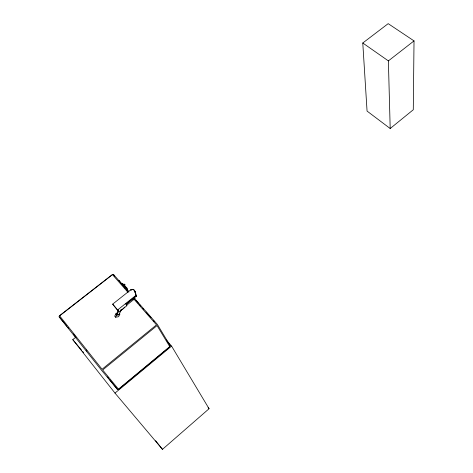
<?xml version="1.0" encoding="UTF-8"?>
<svg xmlns="http://www.w3.org/2000/svg" width="473" height="473" viewBox="0 0 473 473"><rect width="100%" height="100%" fill="white"/><g stroke="black" fill="none" stroke-linecap="round" stroke-linejoin="round"><path stroke-width="0.71" d="M414.023 40.897L413.284 109.754L390.195 128.526L367.06 111.078L362.779 43.002L388.185 23.65L414.023 40.897L388.38 60.893L390.195 128.526M126.208 304.305L136.218 296.358L134.994 291.699L134.314 290.251L133.132 289.559L132.062 289.293L130.785 289.778L112.669 304.127L118.954 312.032L126.971 305.635L125.924 303.979L135.922 296.021L135.154 291.953M123.104 284.592C120.101 280.075 128.094 290.197 124.151 285.917L124.505 285.568L124.145 285.101M59.036 316.679L101.476 370.182L117.588 389.586M127.332 289.157C127.414 288.234 126.013 286.354 125.179 287.472L127.302 290.416C128.313 290.239 126.634 287.956 127.533 289.713M119.243 280.773L123.849 286.39M125.049 284.988L124.505 285.586M170.262 345.881L157.444 324.519L134.722 298.623M124.151 285.917L124.848 285.071M117.215 313.315L116.015 313.522L114.697 316.177L115.595 317.235L118.587 316.709L119.911 314.06L116.914 314.58L115.595 317.235M118.487 309.874L116.033 314.811L116.447 315.302L118.847 314.888L121.608 309.348M116.447 315.302L118.599 310.986M124.021 284.397C124.6 283.191 123.766 285.574 125.091 284.923M75.633 337.344L72.771 339.62L114.992 393.093L162.464 449.35L209.066 408.725L171.581 346.106L166.283 340.046M114.992 393.093L171.581 346.106M118.475 389.143L169.665 346.662M134.894 298.664L126.652 305.233L125.924 303.979M118.954 312.032L117.623 309.933L135.792 295.477M123.902 284.202L123.465 284.545L124.269 285.55M123.885 284.994L124.263 284.699M124.618 286.792L125.097 286.561L126.397 287.395A0.668 0.544 -43.3 0 1 126.652 287.797L126.752 288.27M124.689 286.993L125.12 286.65M59.527 315.698L112.332 274.565M134.314 290.251L135.727 293.349L136.218 296.358L135.922 296.021M113.366 274.316L128.916 292.007M134.486 290.227L132.245 289.31L131.021 289.807L131.204 290.251M127.302 290.416L125.073 287.271M362.779 43.002L388.38 60.893M125.038 286.543L126.055 287.353M112.669 304.127L117.623 309.933M135.881 295.341L136.058 295.962L134.746 290.641M127.178 290.304L126.817 289.931M133.936 297.718L134.604 298.297L134.409 297.789M127.438 290.274L127.84 290.718M127.438 290.227L128.561 291.622L128.171 291.126M135.922 300.456L138.353 303.223M139.328 304.334L140.783 305.996M142.728 308.207L143.697 309.318M146.127 312.085L150.988 317.62M127.964 292.314L112.491 274.659L59.633 315.846L102.079 369.247L156.492 324.868L133.764 298.936M169.281 344.687L170.245 345.793M208.102 407.602L209.066 408.725M116.015 313.522L116.914 314.58M72.771 339.62L81.711 350.31M82.651 351.433L83.597 352.562M59.072 316.75L66.882 326.228M67.799 327.346L68.721 328.463M73.315 334.039L76.07 337.385M122.998 285.331L121.123 283.487M153.418 320.469L154.269 321.51M86.092 349.985L87.002 351.126M107.495 376.934L108.406 378.081M109.771 379.795L117.511 389.545M155.617 440.7L162.464 449.35M123.299 285.71L124.913 287.933M113.443 274.375L114.614 276.226M123.95 286.135L125.109 287.992M133.126 298.634L133.327 299.013M130.785 289.778L130.98 290.256M127.012 289.074L127.166 289.511M118.64 280.448A0.922 0.887 -43 0 1 119.125 280.649M134.202 297.387A4.133 0.307 51.3 0 1 134.628 298.481M124.464 307.018A3.222 1.632 -40.3 0 1 120.231 310.093M169.884 346.839L118.646 389.362L102.671 369.987L157.054 325.601L169.884 346.839"/></g></svg>
